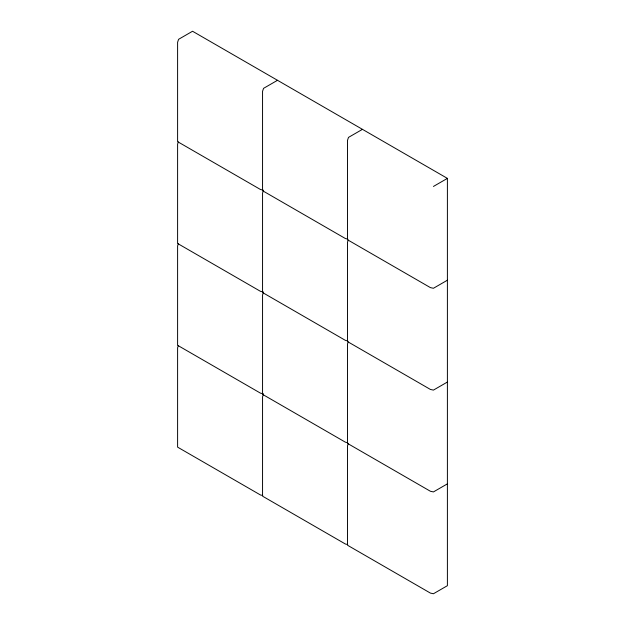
<?xml version="1.0" encoding="UTF-8"?>
<svg xmlns="http://www.w3.org/2000/svg" width="625" height="625" viewBox="0 0 625 625"><rect width="100%" height="100%" fill="white"/><g stroke="black" fill="none" stroke-linecap="round" stroke-linejoin="round"><path stroke-width="0.94" d="M178.344 141.883L177.602 144.117L177.602 243.484L260.508 291.352L262.781 291.844M178.344 243.711L177.602 245.938L177.602 345.312L260.508 393.172L262.781 393.672M178.344 345.531L177.602 347.766L177.602 447.141L260.508 495L262.781 495.492M263.539 190.18L262.555 193.156L262.555 292.531L345.453 340.398L347.727 340.891M263.539 292.008L262.555 294.984L262.555 394.359L345.453 442.219L347.727 442.711M263.539 393.836L262.555 396.812L262.555 496.18L345.453 544.047L347.727 544.539M348.242 239.969L347.5 242.203L347.5 341.578L430.406 389.438L433.437 390.102L447.398 382.039M348.242 341.797L347.5 344.031L347.5 443.406L430.406 491.266L433.437 491.922L447.398 483.859M348.242 443.625L347.5 445.859L347.5 545.227L430.406 593.094L433.437 593.75L447.398 585.688L447.398 178.383L192.547 31.25L178.586 39.312L177.602 42.289L177.602 141.664L260.508 189.523L262.781 190.016M277.5 80.297L263.539 88.359L262.555 91.336L262.555 190.703L345.453 238.57L347.727 239.062M362.445 129.344L348.484 137.398L347.5 140.375L347.5 239.75L430.406 287.617L433.437 288.273L447.398 280.211M433.437 186.445L447.398 178.383"/></g></svg>
